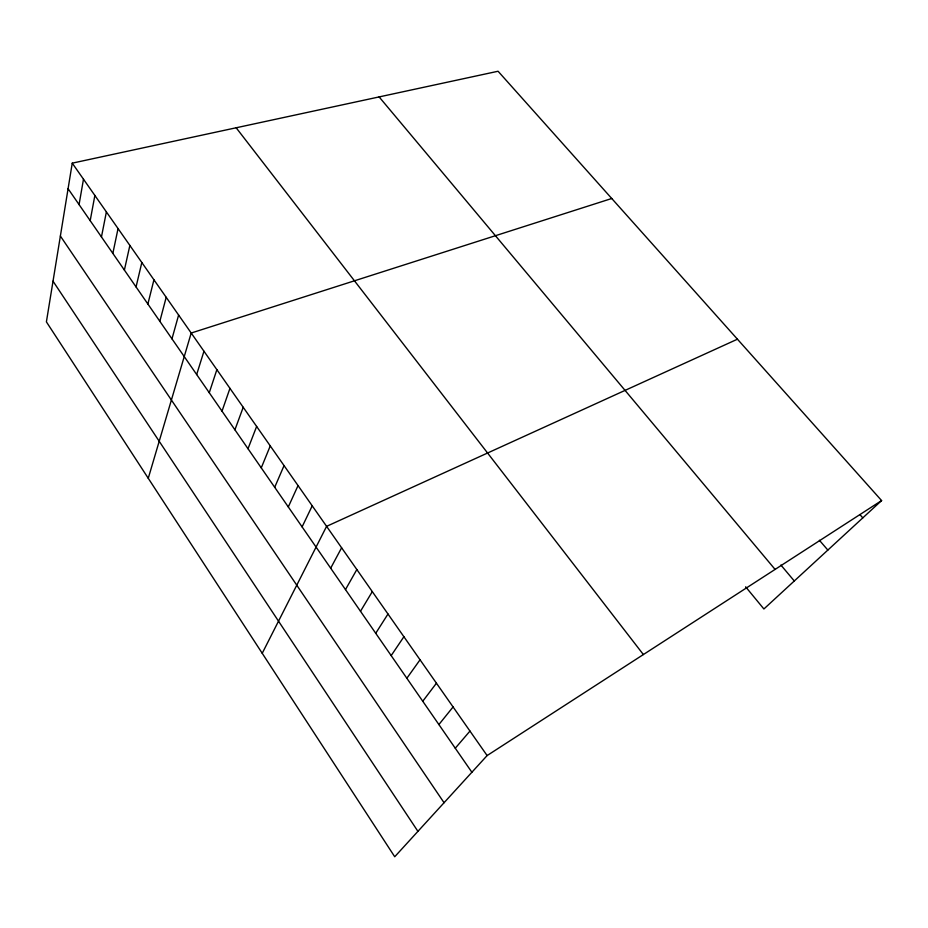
<?xml version="1.0" encoding="UTF-8"?>
<svg xmlns="http://www.w3.org/2000/svg" width="928" height="928" viewBox="0 0 928 928"><rect width="100%" height="100%" fill="white"/><g stroke="black" fill="none" stroke-linecap="round" stroke-linejoin="round"><path stroke-width="1.39" d="M72.245 163.154L46.4 321.865L394.725 856.753L487.119 755.566L881.6 500.563L498.069 71.247L72.245 163.154L487.119 755.566M79.066 204.601L83.485 179.208M90.19 220.667L94.865 195.46M101.454 236.942L106.384 211.92M112.845 253.402L118.053 228.566M124.387 270.071L129.862 245.433M136.056 286.949L141.822 262.52M147.877 304.036L153.932 279.804M159.848 321.332L166.193 297.32M171.97 338.848L178.617 315.056M148.26 478.291L191.203 333.024L611.761 198.499M196.666 374.541L203.951 351.236M209.264 392.73L216.862 369.669M222.012 411.15L229.947 388.356M234.923 429.815L243.206 407.288M248.008 448.723L256.638 426.462M261.267 467.874L270.257 445.904M274.7 487.293L284.049 465.612M288.306 506.955L298.039 485.576M302.099 526.884L312.214 505.83M262.23 653.289L326.586 526.35L737.447 339.196M330.681 568.18L341.608 547.798M345.483 589.582L356.839 569.548M360.493 611.274L372.302 591.623M375.724 633.29L387.985 614.011M391.175 655.609L403.9 636.736M406.858 678.264L420.048 659.796M422.762 701.243L436.438 683.205M438.898 724.559L453.073 706.962M455.265 748.223L469.962 731.078M881.6 500.563L763.895 608.977L745.636 586.821M860.036 514.727L862.808 517.87M819.401 540.27L827.846 550.072M780.889 565.036L794.287 580.974M379.123 96.918L775.089 569.409M236.164 127.774L643.371 654.553M68.08 188.709L471.888 772.247M60.378 236.037L444.06 802.732M53.024 281.184L417.925 831.349"/></g></svg>
